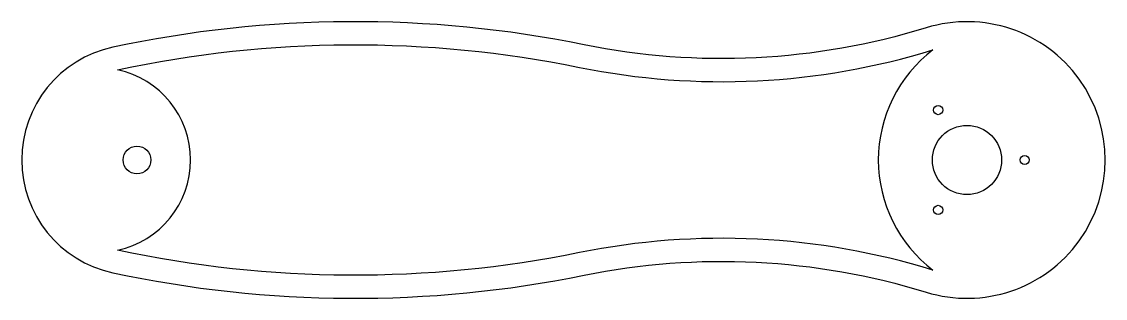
# Model space of a CAD drawing. Header units: millimetres. Extents: x -115 to 120, y -30 to 30.
import ezdxf

# ---------------------------------------------------------------- set-up
doc = ezdxf.new("R2010")
doc.units = ezdxf.units.MM

msp = doc.modelspace()

# ---------------------------------------------------------------- linework, layer by layer
for points in [[(6.98, 24.99, 0.103315), (-95.24, 24.44, 0.808319), (-95.24, -24.44, 0.103315), (6.98, -24.99, -0.125713), (81.14, -28.66, 1.355575), (81.14, 28.66, -0.125713)], [(5.99, 20.09, 0.125713), (82.62, 23.89, 0.496067), (82.62, -23.89, 0.125713), (5.99, -20.09, -0.103315), (-94.19, -19.56, 0.808319), (-94.19, 19.56, -0.103315)]]:
    msp.add_lwpolyline(points, format="xyb", close=True)
for centre, radius in [((83.75, 10.83), 1), ((90, 0), 7.5), ((-90, 0), 3), ((102.5, 0), 1), ((83.75, -10.83), 1)]:
    msp.add_circle(centre, radius)

doc.saveas('drawing.dxf')
